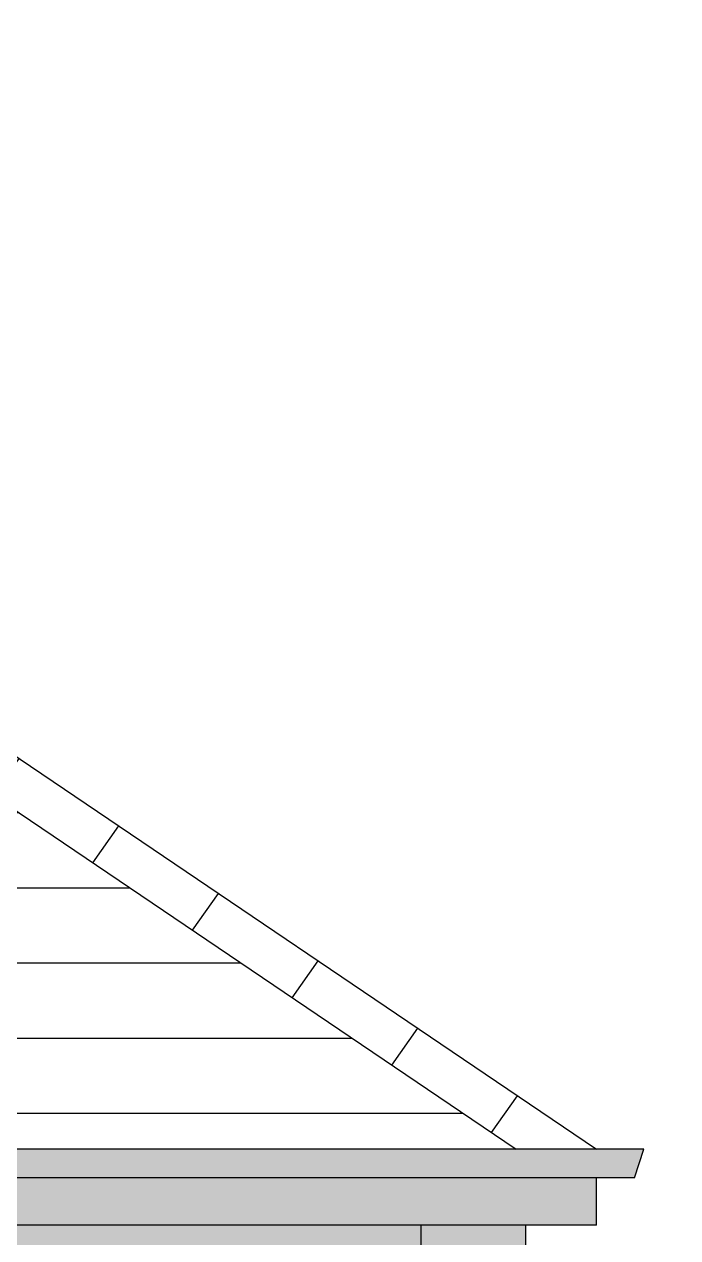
# Model space of a CAD drawing. Header units: millimetres. Extents: x -11841 to 102317, y -68819 to 40378.
# Drawn here: x 8200 to 9579, y -24638 to -22076 of the extents above; entities that cross this region are included whole.
import ezdxf

# ---------------------------------------------------------------- set-up
doc = ezdxf.new("R2010")
doc.units = ezdxf.units.MM
doc.layers.add('Facias', color=254, linetype='Continuous')
doc.layers.add('Lines', color=251, linetype='Continuous')

msp = doc.modelspace()

# ---------------------------------------------------------------- hatches: boundary and pattern name
h = msp.add_hatch()
h.set_pattern_fill('ANSI31', color=250, scale=80, angle=10)
h.set_pattern_definition([(55, (0, 548), (-208.0646, 145.6884), [])])
h.paths.add_polyline_path([(9238.5, -24451.5), (9408, -24451.5), (5899, -22076.5), (5869.8, -22171.5)])
h = msp.add_hatch()
h.set_pattern_fill('LINE', color=250, scale=50)
h.set_pattern_definition([(0, (0, 548), (0, 158.75), [])])
h.paths.add_polyline_path([(5869.8, -22171.5), (3979, -22171.5), (3979, -22491.5), (3559, -22491.5), (3559, -24451.5), (9238.5, -24451.5)])
h = msp.add_hatch(color=250)
h.dxf.hatch_style = 1
h.paths.add_polyline_path([(9508, -24451.5), (3559, -24451.5), (3559, -24511.5), (9488, -24511.5)])
at = {"true_color": 0xfefefe}
h = msp.add_hatch(color=7, dxfattribs=at)
h.dxf.hatch_style = 1
h.paths.add_polyline_path([(7368, -24611.5), (7293, -24611.5), (3559, -24611.5), (3559, -28876.5), (4246.3, -28876.5), (4246.3, -27286.5), (4161.3, -27286.5), (4161.3, -27186.5), (4141.3, -27186.5), (4141.3, -27146.5), (4161.3, -27146.5), (4161.3, -26186.5), (4141.3, -26186.5), (4141.3, -26146.5), (4246.3, -26146.5), (4246.3, -24826.5), (4161.3, -24826.5), (4161.3, -24726.5), (4141.3, -24726.5), (4141.3, -24686.5), (6623.6, -24686.5), (6623.6, -24726.5), (6603.6, -24726.5), (6603.6, -24826.5), (6518.6, -24826.5), (6518.6, -26146.5), (6623.6, -26146.5), (6623.6, -26186.5), (6603.6, -26186.5), (6603.6, -27146.5), (6623.6, -27146.5), (6623.6, -27186.5), (6603.6, -27186.5), (6603.6, -27286.5), (6518.6, -27286.5), (6518.6, -28876.5), (6958, -28876.5), (6958, -26828.5), (6938, -26828.5), (6938, -26628.5), (8928.2, -26628.5), (8928.2, -26364.2), (9038.1, -26364.2), (9038.1, -26113), (8928.2, -26113), (8928.2, -25861.7), (9038.1, -25861.7), (9038.1, -25610.5), (8928.2, -25610.5), (8928.2, -25359.3), (9038.1, -25359.3), (9038.1, -25108.1), (8928.2, -25108.1), (8928.2, -24856.8), (9038.1, -24856.8), (9038.1, -24611.5), (8088, -24611.5), (8088, -26016.5), (8253, -26016.5), (8253, -26106.5), (7203, -26106.5), (7203, -26016.5), (7368, -26016.5)])
at = {"true_color": 0xc7854f}
h = msp.add_hatch(dxfattribs=at)
h.set_pattern_fill('AR-B816C', color=23, scale=0.4)
h.set_pattern_definition([(0, (0, 547.99), (81.28, 81.28), [158.75, -3.81]), (0, (-81.28, 551.8), (81.28, 81.28), [158.75, -3.81]), (90, (0, 547.99), (-81.28, 81.28), [-85.09, 77.47]), (90, (-3.81, 547.99), (-81.28, 81.28), [-85.09, 77.47])])
h.paths.add_polyline_path([(4246.3, -28876.5), (3559, -28876.5), (3559, -28956.5), (4246.3, -28956.5)])
h.paths.add_polyline_path([(4161.3, -28996.5), (4141.3, -28996.5), (4141.3, -28956.5), (3559, -28956.5), (3559, -29756.5), (4161.3, -29756.5)])
h.paths.add_polyline_path([(6958, -28876.5), (6518.6, -28876.5), (6518.6, -28956.5), (6958, -28956.5)])
h.paths.add_polyline_path([(6958, -28956.5), (6623.6, -28956.5), (6623.6, -28996.5), (6603.6, -28996.5), (6603.6, -29756.5), (6958, -29756.5)])
h.paths.add_polyline_path([(9258, -26828.5), (8928.2, -26828.5), (8928.2, -26935.9), (9038.1, -26935.9), (9038.1, -27181.3), (8928.2, -27181.3), (8928.2, -27432.5), (9038.1, -27432.5), (9038.1, -27677.9), (8928.2, -27677.9), (8928.2, -27929.1), (9038.1, -27929.1), (9038.1, -28180.3), (8928.2, -28180.3), (8928.2, -28431.5), (9038.1, -28431.5), (9038.1, -28682.8), (8928.2, -28682.8), (8928.2, -28934), (9038.1, -28934), (9038.1, -29185.2), (8928.2, -29185.2), (8928.2, -29436.5), (6958, -29436.5), (6958, -29756.5), (9258, -29756.5)])
h.paths.add_polyline_path([(9258, -24611.5), (9038.1, -24611.5), (9038.1, -24856.8), (8928.2, -24856.8), (8928.2, -25108.1), (9038.1, -25108.1), (9038.1, -25359.3), (8928.2, -25359.3), (8928.2, -25610.5), (9038.1, -25610.5), (9038.1, -25861.7), (8928.2, -25861.7), (8928.2, -26113), (9038.1, -26113), (9038.1, -26364.2), (8928.2, -26364.2), (8928.2, -26628.5), (9258, -26628.5)])
h.paths.add_polyline_path([(11347, -26828.5), (11302, -26828.5), (11302, -29436.5), (9258, -29436.5), (9258, -29756.5), (11347, -29756.5)])
h.paths.add_polyline_path([(11592, -26828.5), (11547, -26828.5), (11547, -29756.5), (11592, -29756.5)])
h.paths.add_polyline_path([(14304.5, -26828.5), (14297, -26828.5), (14297, -29756.5), (14304.5, -29756.5)])
h.paths.add_polyline_path([(14512, -26828.5), (14504.5, -26828.5), (14504.5, -29756.5), (14512, -29756.5)])
at = {"layer": 'Facias'}
h = msp.add_hatch(color=256, dxfattribs=at)
h.dxf.hatch_style = 1
h.paths.add_polyline_path([(9408, -24511.5), (3559, -24511.5), (3559, -24611.5), (9408, -24611.5)])

# ---------------------------------------------------------------- linework, layer by layer
at = {"layer": 'Lines'}
for p, q in [((5899, -22076.5), (9408, -24451.5)), ((5869.8, -22171.5), (9238.5, -24451.5)), ((9508, -24451.5), (3559, -24451.5)), ((9488, -24511.5), (9508, -24451.5)), ((9488, -24511.5), (3559, -24511.5)), ((9408, -24611.5), (9408, -24511.5)), ((9408, -24611.5), (3559, -24611.5)), ((9038.1, -24856.8), (9038.1, -24611.5)), ((9258, -24611.5), (9258, -26628.5))]:
    msp.add_line(p, q, dxfattribs=at)

doc.saveas('drawing.dxf')
